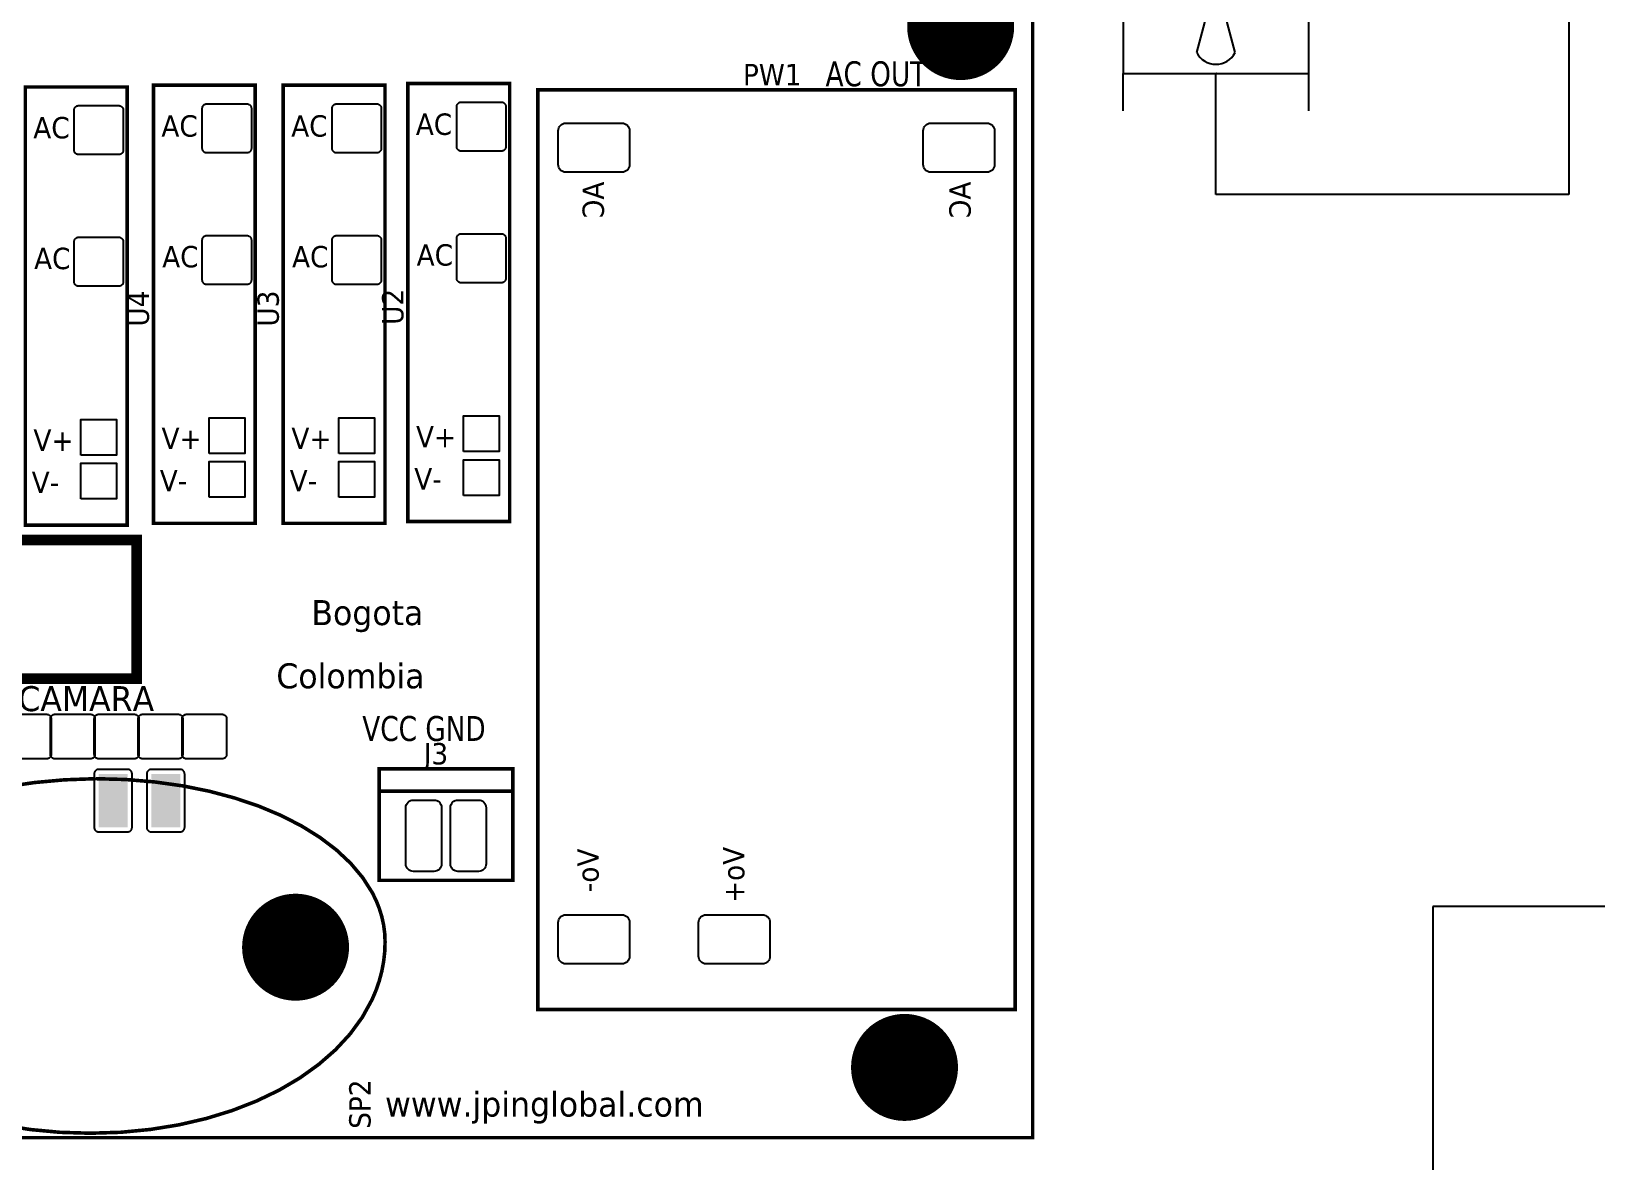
# Model space of a CAD drawing. Header units: millimetres. Extents: x 123.5 to 144.3, y 105.4 to 121.6.
# Drawn here: x 133.45 to 139.77, y 111.02 to 115.58 of the extents above; entities that cross this region are included whole.
import ezdxf
from ezdxf.enums import TextEntityAlignment as Align

# ---------------------------------------------------------------- set-up
doc = ezdxf.new("R2010")
doc.units = ezdxf.units.MM
for name, color, linetype in [('DESC', 250, 'Continuous'), ('MISC', 7, 'Continuous'), ('SYMS', 7, 'Continuous'), ('TAGS', 250, 'Continuous'), ('WIRES', 7, 'Continuous')]:
    doc.layers.add(name, color=color, linetype=linetype)
doc.styles.get("Standard").update_dxf_attribs({"font": 'tahoma.ttf'})
doc.styles.add('WD', font='romans.shx')

# ---------------------------------------------------------------- blocks, each defined once
blk = doc.blocks.new('RPAD')
blk.add_trace([(-0.5, -0.5), (-0.5, 0.5), (0.5, -0.5), (0.5, 0.5)])
blk = doc.blocks.new('EPAD')
at = {"const_width": 0.5}
blk.add_lwpolyline([(-0.25, 0, 1), (0.25, 0, 1)], format="xyb", close=True, dxfattribs=at)
blk = doc.blocks.new('DIELEC-AUT006')
for points, const_width in [([(145.7768, 111.1683), (155.7749, 111.1683), (155.7749, 115.8809), (145.7768, 115.8809), (145.7768, 111.1683)], 0.012), ([(145.7768, 111.1683), (155.7749, 111.1683), (155.7749, 115.8809), (145.7768, 115.8809), (145.7768, 111.1683)], 0.012), ([(145.7768, 111.1683), (155.7749, 111.1683), (155.7749, 115.8809), (145.7768, 115.8809), (145.7768, 111.1683)], 0.012), ([(153.6724, 113.2411), (154.0149, 113.2411), (154.0149, 114.715), (153.6724, 114.715), (153.6724, 113.2411)], 0.012), ([(153.6724, 113.2411), (154.0149, 113.2411), (154.0149, 114.715), (153.6724, 114.715), (153.6724, 113.2411)], 0.012), ([(153.6724, 113.2411), (154.0149, 113.2411), (154.0149, 114.715), (153.6724, 114.715), (153.6724, 113.2411)], 0.012), ([(152.385, 113.2293), (152.7275, 113.2293), (152.7275, 114.7032), (152.385, 114.7032), (152.385, 113.2293)], 0.012), ([(152.385, 113.2293), (152.7275, 113.2293), (152.7275, 114.7032), (152.385, 114.7032), (152.385, 113.2293)], 0.012), ([(152.385, 113.2293), (152.7275, 113.2293), (152.7275, 114.7032), (152.385, 114.7032), (152.385, 113.2293)], 0.012), ([(152.8161, 113.2352), (153.1586, 113.2352), (153.1586, 114.7091), (152.8161, 114.7091), (152.8161, 113.2352)], 0.012), ([(152.8161, 113.2352), (153.1586, 113.2352), (153.1586, 114.7091), (152.8161, 114.7091), (152.8161, 113.2352)], 0.012), ([(152.8161, 113.2352), (153.1586, 113.2352), (153.1586, 114.7091), (152.8161, 114.7091), (152.8161, 113.2352)], 0.012), ([(153.2531, 113.2352), (153.5956, 113.2352), (153.5956, 114.7091), (153.2531, 114.7091), (153.2531, 113.2352)], 0.012), ([(153.2531, 113.2352), (153.5956, 113.2352), (153.5956, 114.7091), (153.2531, 114.7091), (153.2531, 113.2352)], 0.012), ([(153.2531, 113.2352), (153.5956, 113.2352), (153.5956, 114.7091), (153.2531, 114.7091), (153.2531, 113.2352)], 0.012), ([(154.1095, 111.5994), (155.7158, 111.5994), (155.7158, 114.6939), (154.1095, 114.6939), (154.1095, 111.5994)], 0.012), ([(154.1095, 111.5994), (155.7158, 111.5994), (155.7158, 114.6939), (154.1095, 114.6939), (154.1095, 111.5994)], 0.012), ([(154.1095, 111.5994), (155.7158, 111.5994), (155.7158, 114.6939), (154.1095, 114.6939), (154.1095, 111.5994)], 0.012), ([(150.8703, 112.7128), (152.7601, 112.7128), (152.7601, 113.1793), (150.8703, 113.1793), (150.8703, 112.7128)], 0.036), ([(150.8703, 112.7128), (152.7601, 112.7128), (152.7601, 113.1793), (150.8703, 113.1793), (150.8703, 112.7128)], 0.036), ([(150.8703, 112.7128), (152.7601, 112.7128), (152.7601, 113.1793), (150.8703, 113.1793), (150.8703, 112.7128)], 0.036), ([(153.5756, 112.034), (154.0256, 112.034), (154.0256, 112.409), (153.5756, 112.409), (153.5756, 112.034)], 0.012), ([(153.5756, 112.034), (154.0256, 112.034), (154.0256, 112.409), (153.5756, 112.409), (153.5756, 112.034)], 0.012), ([(153.5756, 112.034), (154.0256, 112.034), (154.0256, 112.409), (153.5756, 112.409), (153.5756, 112.034)], 0.012), ([(152.6213, 112.376), (152.5165, 112.3721), (152.4153, 112.3629), (152.318, 112.3485)], 0.012), ([(152.3066, 111.2107), (152.4019, 111.1955), (152.5011, 111.1862), (152.6036, 111.1831), (152.7067, 111.1863), (152.8065, 111.1959), (152.9024, 111.2114), (152.9941, 111.2327), (153.081, 111.2594), (153.1628, 111.2913), (153.2389, 111.3279), (153.3089, 111.3691), (153.3724, 111.4146), (153.429, 111.464), (153.478, 111.517), (153.5192, 111.5734), (153.552, 111.6329), (153.5651, 111.6637), (153.576, 111.6951), (153.5845, 111.7272), (153.5907, 111.7599), (153.5945, 111.7931), (153.5957, 111.8268), (153.5945, 111.8555), (153.5908, 111.8838), (153.5847, 111.9117), (153.5763, 111.9391), (153.5657, 111.9659), (153.5528, 111.9922), (153.5205, 112.0429), (153.4801, 112.091), (153.4319, 112.1363), (153.3764, 112.1784), (153.3141, 112.2172), (153.2453, 112.2524), (153.1705, 112.2837), (153.0902, 112.3108), (153.0048, 112.3336), (152.9148, 112.3518), (152.8205, 112.365), (152.7226, 112.3732), (152.6213, 112.376)], 0.012), ([(152.6213, 112.376), (152.5165, 112.3721), (152.4153, 112.3629), (152.318, 112.3485)], 0.012), ([(152.3066, 111.2107), (152.4019, 111.1955), (152.5011, 111.1862), (152.6036, 111.1831), (152.7067, 111.1863), (152.8065, 111.1959), (152.9024, 111.2114), (152.9941, 111.2327), (153.081, 111.2594), (153.1628, 111.2913), (153.2389, 111.3279), (153.3089, 111.3691), (153.3724, 111.4146), (153.429, 111.464), (153.478, 111.517), (153.5192, 111.5734), (153.552, 111.6329), (153.5651, 111.6637), (153.576, 111.6951), (153.5845, 111.7272), (153.5907, 111.7599), (153.5945, 111.7931), (153.5957, 111.8268), (153.5945, 111.8555), (153.5908, 111.8838), (153.5847, 111.9117), (153.5763, 111.9391), (153.5657, 111.9659), (153.5528, 111.9922), (153.5205, 112.0429), (153.4801, 112.091), (153.4319, 112.1363), (153.3764, 112.1784), (153.3141, 112.2172), (153.2453, 112.2524), (153.1705, 112.2837), (153.0902, 112.3108), (153.0048, 112.3336), (152.9148, 112.3518), (152.8205, 112.365), (152.7226, 112.3732), (152.6213, 112.376)], 0.012), ([(152.6213, 112.376), (152.5165, 112.3721), (152.4153, 112.3629), (152.318, 112.3485)], 0.012), ([(152.3066, 111.2107), (152.4019, 111.1955), (152.5011, 111.1862), (152.6036, 111.1831), (152.7067, 111.1863), (152.8065, 111.1959), (152.9024, 111.2114), (152.9941, 111.2327), (153.081, 111.2594), (153.1628, 111.2913), (153.2389, 111.3279), (153.3089, 111.3691), (153.3724, 111.4146), (153.429, 111.464), (153.478, 111.517), (153.5192, 111.5734), (153.552, 111.6329), (153.5651, 111.6637), (153.576, 111.6951), (153.5845, 111.7272), (153.5907, 111.7599), (153.5945, 111.7931), (153.5957, 111.8268), (153.5945, 111.8555), (153.5908, 111.8838), (153.5847, 111.9117), (153.5763, 111.9391), (153.5657, 111.9659), (153.5528, 111.9922), (153.5205, 112.0429), (153.4801, 112.091), (153.4319, 112.1363), (153.3764, 112.1784), (153.3141, 112.2172), (153.2453, 112.2524), (153.1705, 112.2837), (153.0902, 112.3108), (153.0048, 112.3336), (152.9148, 112.3518), (152.8205, 112.365), (152.7226, 112.3732), (152.6213, 112.376)], 0.012), ([(153.5756, 112.334), (154.0256, 112.334)], 0.012), ([(153.5756, 112.334), (154.0256, 112.334)], 0.012), ([(153.5756, 112.334), (154.0256, 112.334)], 0.012)]:
    blk.add_lwpolyline(points, dxfattribs=dict(const_width=const_width))
for points in [[(152.5496, 114.4906), (152.5496, 114.6256), (152.5496, 114.6271), (152.5499, 114.6286), (152.5502, 114.6301), (152.5507, 114.6315), (152.5514, 114.6328), (152.5521, 114.634), (152.5529, 114.6352), (152.5539, 114.6362), (152.555, 114.6372), (152.5561, 114.638), (152.5574, 114.6388), (152.5587, 114.6394), (152.5601, 114.6399), (152.5615, 114.6403), (152.563, 114.6405), (152.5646, 114.6406), (152.6996, 114.6406), (152.7011, 114.6405), (152.7026, 114.6403), (152.7041, 114.6399), (152.7055, 114.6394), (152.7068, 114.6388), (152.708, 114.638), (152.7092, 114.6372), (152.7102, 114.6362), (152.7112, 114.6352), (152.7121, 114.634), (152.7128, 114.6328), (152.7134, 114.6315), (152.7139, 114.6301), (152.7143, 114.6286), (152.7145, 114.6271), (152.7146, 114.6256), (152.7146, 114.4906), (152.7145, 114.489), (152.7143, 114.4875), (152.7139, 114.486), (152.7134, 114.4847), (152.7128, 114.4833), (152.7121, 114.4821), (152.7112, 114.481), (152.7102, 114.4799), (152.7092, 114.4789), (152.708, 114.4781), (152.7068, 114.4773), (152.7055, 114.4767), (152.7041, 114.4762), (152.7026, 114.4759), (152.7011, 114.4756), (152.6996, 114.4756), (152.5646, 114.4756), (152.563, 114.4756), (152.5615, 114.4759), (152.5601, 114.4762), (152.5587, 114.4767), (152.5574, 114.4773), (152.5561, 114.4781), (152.555, 114.4789), (152.5539, 114.4799), (152.5529, 114.481), (152.5521, 114.4821), (152.5514, 114.4833), (152.5507, 114.4847), (152.5502, 114.486), (152.5499, 114.4875), (152.5496, 114.489), (152.5496, 114.4906)], [(152.9807, 114.4965), (152.9807, 114.6315), (152.9808, 114.633), (152.981, 114.6345), (152.9813, 114.636), (152.9818, 114.6374), (152.9825, 114.6387), (152.9832, 114.6399), (152.9841, 114.6411), (152.985, 114.6421), (152.9861, 114.6431), (152.9872, 114.6439), (152.9885, 114.6447), (152.9898, 114.6453), (152.9912, 114.6458), (152.9926, 114.6462), (152.9941, 114.6464), (152.9957, 114.6465), (153.1307, 114.6465), (153.1322, 114.6464), (153.1337, 114.6462), (153.1352, 114.6458), (153.1366, 114.6453), (153.1379, 114.6447), (153.1391, 114.6439), (153.1403, 114.6431), (153.1413, 114.6421), (153.1423, 114.6411), (153.1432, 114.6399), (153.1439, 114.6387), (153.1445, 114.6374), (153.145, 114.636), (153.1454, 114.6345), (153.1456, 114.633), (153.1457, 114.6315), (153.1457, 114.4965), (153.1456, 114.4949), (153.1454, 114.4934), (153.145, 114.492), (153.1445, 114.4906), (153.1439, 114.4893), (153.1432, 114.488), (153.1423, 114.4869), (153.1413, 114.4858), (153.1403, 114.4848), (153.1391, 114.484), (153.1379, 114.4832), (153.1366, 114.4826), (153.1352, 114.4821), (153.1337, 114.4818), (153.1322, 114.4815), (153.1307, 114.4815), (152.9957, 114.4815), (152.9941, 114.4815), (152.9926, 114.4818), (152.9912, 114.4821), (152.9898, 114.4826), (152.9885, 114.4832), (152.9872, 114.484), (152.9861, 114.4848), (152.985, 114.4858), (152.9841, 114.4869), (152.9832, 114.488), (152.9825, 114.4893), (152.9818, 114.4906), (152.9813, 114.492), (152.981, 114.4934), (152.9808, 114.4949), (152.9807, 114.4965)], [(153.4177, 114.4965), (153.4177, 114.6315), (153.4178, 114.633), (153.418, 114.6345), (153.4183, 114.636), (153.4188, 114.6374), (153.4195, 114.6387), (153.4202, 114.6399), (153.4211, 114.6411), (153.422, 114.6421), (153.4231, 114.6431), (153.4242, 114.6439), (153.4255, 114.6447), (153.4268, 114.6453), (153.4282, 114.6458), (153.4296, 114.6462), (153.4311, 114.6464), (153.4327, 114.6465), (153.5677, 114.6465), (153.5692, 114.6464), (153.5708, 114.6462), (153.5722, 114.6458), (153.5736, 114.6453), (153.5749, 114.6447), (153.5761, 114.6439), (153.5773, 114.6431), (153.5783, 114.6421), (153.5793, 114.6411), (153.5802, 114.6399), (153.5809, 114.6387), (153.5815, 114.6374), (153.582, 114.636), (153.5824, 114.6345), (153.5826, 114.633), (153.5827, 114.6315), (153.5827, 114.4965), (153.5826, 114.4949), (153.5824, 114.4934), (153.582, 114.492), (153.5815, 114.4906), (153.5809, 114.4893), (153.5802, 114.488), (153.5793, 114.4869), (153.5783, 114.4858), (153.5773, 114.4848), (153.5761, 114.484), (153.5749, 114.4832), (153.5736, 114.4826), (153.5722, 114.4821), (153.5708, 114.4818), (153.5692, 114.4815), (153.5677, 114.4815), (153.4327, 114.4815), (153.4311, 114.4815), (153.4296, 114.4818), (153.4282, 114.4821), (153.4268, 114.4826), (153.4255, 114.4832), (153.4242, 114.484), (153.4231, 114.4848), (153.422, 114.4858), (153.4211, 114.4869), (153.4202, 114.488), (153.4195, 114.4893), (153.4188, 114.4906), (153.4183, 114.492), (153.418, 114.4934), (153.4178, 114.4949), (153.4177, 114.4965)], [(153.837, 114.5024), (153.837, 114.6374), (153.8371, 114.6389), (153.8373, 114.6404), (153.8376, 114.6419), (153.8381, 114.6433), (153.8388, 114.6446), (153.8395, 114.6458), (153.8404, 114.647), (153.8413, 114.648), (153.8424, 114.649), (153.8435, 114.6499), (153.8448, 114.6506), (153.8461, 114.6512), (153.8475, 114.6517), (153.8489, 114.6521), (153.8504, 114.6523), (153.852, 114.6524), (153.987, 114.6524), (153.9885, 114.6523), (153.99, 114.6521), (153.9915, 114.6517), (153.9929, 114.6512), (153.9942, 114.6506), (153.9954, 114.6499), (153.9966, 114.649), (153.9976, 114.648), (153.9986, 114.647), (153.9995, 114.6458), (154.0002, 114.6446), (154.0008, 114.6433), (154.0013, 114.6419), (154.0017, 114.6404), (154.0019, 114.6389), (154.002, 114.6374), (154.002, 114.5024), (154.0019, 114.5008), (154.0017, 114.4993), (154.0013, 114.4979), (154.0008, 114.4965), (154.0002, 114.4952), (153.9995, 114.4939), (153.9986, 114.4928), (153.9976, 114.4917), (153.9966, 114.4908), (153.9954, 114.4899), (153.9942, 114.4892), (153.9929, 114.4885), (153.9915, 114.488), (153.99, 114.4877), (153.9885, 114.4875), (153.987, 114.4874), (153.852, 114.4874), (153.8504, 114.4875), (153.8489, 114.4877), (153.8475, 114.488), (153.8461, 114.4885), (153.8448, 114.4892), (153.8435, 114.4899), (153.8424, 114.4908), (153.8413, 114.4917), (153.8404, 114.4928), (153.8395, 114.4939), (153.8388, 114.4952), (153.8381, 114.4965), (153.8376, 114.4979), (153.8373, 114.4993), (153.8371, 114.5008), (153.837, 114.5024)], [(154.1785, 114.442), (154.1785, 114.556), (154.179, 114.5612), (154.1804, 114.566), (154.1828, 114.5704), (154.1858, 114.5741), (154.1896, 114.5772), (154.1939, 114.5795), (154.1988, 114.581), (154.204, 114.5815), (154.393, 114.5815), (154.3982, 114.581), (154.403, 114.5795), (154.4073, 114.5772), (154.4111, 114.5741), (154.4142, 114.5704), (154.4165, 114.566), (154.418, 114.5612), (154.4185, 114.556), (154.4185, 114.442), (154.418, 114.4368), (154.4165, 114.432), (154.4142, 114.4276), (154.4111, 114.4239), (154.4073, 114.4208), (154.403, 114.4185), (154.3982, 114.417), (154.393, 114.4165), (154.204, 114.4165), (154.1988, 114.417), (154.1939, 114.4185), (154.1896, 114.4208), (154.1858, 114.4239), (154.1828, 114.4276), (154.1804, 114.432), (154.179, 114.4368), (154.1785, 114.442)], [(155.4068, 114.442), (155.4068, 114.556), (155.4073, 114.5612), (155.4088, 114.566), (155.4111, 114.5704), (155.4142, 114.5741), (155.418, 114.5772), (155.4223, 114.5795), (155.4271, 114.581), (155.4323, 114.5815), (155.6213, 114.5815), (155.6265, 114.581), (155.6314, 114.5795), (155.6357, 114.5772), (155.6395, 114.5741), (155.6425, 114.5704), (155.6449, 114.566), (155.6463, 114.5612), (155.6468, 114.556), (155.6468, 114.442), (155.6463, 114.4368), (155.6449, 114.432), (155.6425, 114.4276), (155.6395, 114.4239), (155.6357, 114.4208), (155.6314, 114.4185), (155.6265, 114.417), (155.6213, 114.4165), (155.4323, 114.4165), (155.4271, 114.417), (155.4223, 114.4185), (155.418, 114.4208), (155.4142, 114.4239), (155.4111, 114.4276), (155.4088, 114.432), (155.4073, 114.4368), (155.4068, 114.442)], [(152.5496, 114.0477), (152.5496, 114.1827), (152.5496, 114.1842), (152.5499, 114.1857), (152.5502, 114.1872), (152.5507, 114.1886), (152.5514, 114.1899), (152.5521, 114.1911), (152.5529, 114.1923), (152.5539, 114.1933), (152.555, 114.1943), (152.5561, 114.1951), (152.5574, 114.1959), (152.5587, 114.1965), (152.5601, 114.197), (152.5615, 114.1974), (152.563, 114.1976), (152.5646, 114.1977), (152.6996, 114.1977), (152.7011, 114.1976), (152.7026, 114.1974), (152.7041, 114.197), (152.7055, 114.1965), (152.7068, 114.1959), (152.708, 114.1951), (152.7092, 114.1943), (152.7102, 114.1933), (152.7112, 114.1923), (152.7121, 114.1911), (152.7128, 114.1899), (152.7134, 114.1886), (152.7139, 114.1872), (152.7143, 114.1857), (152.7145, 114.1842), (152.7146, 114.1827), (152.7146, 114.0477), (152.7145, 114.0461), (152.7143, 114.0446), (152.7139, 114.0431), (152.7134, 114.0417), (152.7128, 114.0404), (152.7121, 114.0392), (152.7112, 114.038), (152.7102, 114.037), (152.7092, 114.036), (152.708, 114.0352), (152.7068, 114.0344), (152.7055, 114.0338), (152.7041, 114.0333), (152.7026, 114.0329), (152.7011, 114.0327), (152.6996, 114.0327), (152.5646, 114.0327), (152.563, 114.0327), (152.5615, 114.0329), (152.5601, 114.0333), (152.5587, 114.0338), (152.5574, 114.0344), (152.5561, 114.0352), (152.555, 114.036), (152.5539, 114.037), (152.5529, 114.038), (152.5521, 114.0392), (152.5514, 114.0404), (152.5507, 114.0417), (152.5502, 114.0431), (152.5499, 114.0446), (152.5496, 114.0461), (152.5496, 114.0477)], [(152.9807, 114.0536), (152.9807, 114.1886), (152.9808, 114.1901), (152.981, 114.1916), (152.9813, 114.1931), (152.9818, 114.1945), (152.9825, 114.1958), (152.9832, 114.197), (152.9841, 114.1982), (152.985, 114.1992), (152.9861, 114.2002), (152.9872, 114.201), (152.9885, 114.2018), (152.9898, 114.2024), (152.9912, 114.2029), (152.9926, 114.2033), (152.9941, 114.2035), (152.9957, 114.2036), (153.1307, 114.2036), (153.1322, 114.2035), (153.1337, 114.2033), (153.1352, 114.2029), (153.1366, 114.2024), (153.1379, 114.2018), (153.1391, 114.201), (153.1403, 114.2002), (153.1413, 114.1992), (153.1423, 114.1982), (153.1432, 114.197), (153.1439, 114.1958), (153.1445, 114.1945), (153.145, 114.1931), (153.1454, 114.1916), (153.1456, 114.1901), (153.1457, 114.1886), (153.1457, 114.0536), (153.1456, 114.052), (153.1454, 114.0505), (153.145, 114.049), (153.1445, 114.0477), (153.1439, 114.0463), (153.1432, 114.0451), (153.1423, 114.0439), (153.1413, 114.0429), (153.1403, 114.0419), (153.1391, 114.0411), (153.1379, 114.0403), (153.1366, 114.0397), (153.1352, 114.0392), (153.1337, 114.0389), (153.1322, 114.0386), (153.1307, 114.0386), (152.9957, 114.0386), (152.9941, 114.0386), (152.9926, 114.0389), (152.9912, 114.0392), (152.9898, 114.0397), (152.9885, 114.0403), (152.9872, 114.0411), (152.9861, 114.0419), (152.985, 114.0429), (152.9841, 114.0439), (152.9832, 114.0451), (152.9825, 114.0463), (152.9818, 114.0477), (152.9813, 114.049), (152.981, 114.0505), (152.9808, 114.052), (152.9807, 114.0536)], [(153.4177, 114.0536), (153.4177, 114.1886), (153.4178, 114.1901), (153.418, 114.1916), (153.4183, 114.1931), (153.4188, 114.1945), (153.4195, 114.1958), (153.4202, 114.197), (153.4211, 114.1982), (153.422, 114.1992), (153.4231, 114.2002), (153.4242, 114.201), (153.4255, 114.2018), (153.4268, 114.2024), (153.4282, 114.2029), (153.4296, 114.2033), (153.4311, 114.2035), (153.4327, 114.2036), (153.5677, 114.2036), (153.5692, 114.2035), (153.5708, 114.2033), (153.5722, 114.2029), (153.5736, 114.2024), (153.5749, 114.2018), (153.5761, 114.201), (153.5773, 114.2002), (153.5783, 114.1992), (153.5793, 114.1982), (153.5802, 114.197), (153.5809, 114.1958), (153.5815, 114.1945), (153.582, 114.1931), (153.5824, 114.1916), (153.5826, 114.1901), (153.5827, 114.1886), (153.5827, 114.0536), (153.5826, 114.052), (153.5824, 114.0505), (153.582, 114.049), (153.5815, 114.0477), (153.5809, 114.0463), (153.5802, 114.0451), (153.5793, 114.0439), (153.5783, 114.0429), (153.5773, 114.0419), (153.5761, 114.0411), (153.5749, 114.0403), (153.5736, 114.0397), (153.5722, 114.0392), (153.5708, 114.0389), (153.5692, 114.0386), (153.5677, 114.0386), (153.4327, 114.0386), (153.4311, 114.0386), (153.4296, 114.0389), (153.4282, 114.0392), (153.4268, 114.0397), (153.4255, 114.0403), (153.4242, 114.0411), (153.4231, 114.0419), (153.422, 114.0429), (153.4211, 114.0439), (153.4202, 114.0451), (153.4195, 114.0463), (153.4188, 114.0477), (153.4183, 114.049), (153.418, 114.0505), (153.4178, 114.052), (153.4177, 114.0536)], [(153.837, 114.0595), (153.837, 114.1945), (153.8371, 114.196), (153.8373, 114.1975), (153.8376, 114.199), (153.8381, 114.2004), (153.8388, 114.2017), (153.8395, 114.2029), (153.8404, 114.2041), (153.8413, 114.2051), (153.8424, 114.2061), (153.8435, 114.2069), (153.8448, 114.2077), (153.8461, 114.2083), (153.8475, 114.2088), (153.8489, 114.2092), (153.8504, 114.2094), (153.852, 114.2095), (153.987, 114.2095), (153.9885, 114.2094), (153.99, 114.2092), (153.9915, 114.2088), (153.9929, 114.2083), (153.9942, 114.2077), (153.9954, 114.2069), (153.9966, 114.2061), (153.9976, 114.2051), (153.9986, 114.2041), (153.9995, 114.2029), (154.0002, 114.2017), (154.0008, 114.2004), (154.0013, 114.199), (154.0017, 114.1975), (154.0019, 114.196), (154.002, 114.1945), (154.002, 114.0595), (154.0019, 114.0579), (154.0017, 114.0564), (154.0013, 114.0549), (154.0008, 114.0536), (154.0002, 114.0522), (153.9995, 114.051), (153.9986, 114.0499), (153.9976, 114.0488), (153.9966, 114.0478), (153.9954, 114.047), (153.9942, 114.0462), (153.9929, 114.0456), (153.9915, 114.0451), (153.99, 114.0448), (153.9885, 114.0445), (153.987, 114.0445), (153.852, 114.0445), (153.8504, 114.0445), (153.8489, 114.0448), (153.8475, 114.0451), (153.8461, 114.0456), (153.8448, 114.0462), (153.8435, 114.047), (153.8424, 114.0478), (153.8413, 114.0488), (153.8404, 114.0499), (153.8395, 114.051), (153.8388, 114.0522), (153.8381, 114.0536), (153.8376, 114.0549), (153.8373, 114.0564), (153.8371, 114.0579), (153.837, 114.0595)], [(152.5721, 113.4646), (152.5721, 113.5846), (152.6921, 113.5846), (152.6921, 113.4646), (152.5721, 113.4646)], [(153.0032, 113.4705), (153.0032, 113.5905), (153.1232, 113.5905), (153.1232, 113.4705), (153.0032, 113.4705)], [(153.4402, 113.4705), (153.4402, 113.5905), (153.5602, 113.5905), (153.5602, 113.4705), (153.4402, 113.4705)], [(153.8595, 113.4764), (153.8595, 113.5964), (153.9795, 113.5964), (153.9795, 113.4764), (153.8595, 113.4764)], [(152.5721, 113.317), (152.5721, 113.437), (152.6921, 113.437), (152.6921, 113.317), (152.5721, 113.317)], [(153.0032, 113.3229), (153.0032, 113.4429), (153.1232, 113.4429), (153.1232, 113.3229), (153.0032, 113.3229)], [(153.4402, 113.3229), (153.4402, 113.4429), (153.5602, 113.4429), (153.5602, 113.3229), (153.4402, 113.3229)], [(153.8595, 113.3288), (153.8595, 113.4488), (153.9795, 113.4488), (153.9795, 113.3288), (153.8595, 113.3288)], [(152.6045, 112.4427), (152.4845, 112.4427), (152.483, 112.4428), (152.4815, 112.443), (152.48, 112.4434), (152.4786, 112.4439), (152.4773, 112.4445), (152.4761, 112.4452), (152.4749, 112.4461), (152.4739, 112.447), (152.4729, 112.4481), (152.4721, 112.4493), (152.4713, 112.4505), (152.4707, 112.4518), (152.4702, 112.4532), (152.4698, 112.4546), (152.4696, 112.4562), (152.4695, 112.4577), (152.4695, 112.5777), (152.4696, 112.5793), (152.4698, 112.5808), (152.4702, 112.5822), (152.4707, 112.5836), (152.4713, 112.5849), (152.4721, 112.5862), (152.4729, 112.5873), (152.4739, 112.5884), (152.4749, 112.5893), (152.4761, 112.5902), (152.4773, 112.5909), (152.4786, 112.5916), (152.48, 112.592), (152.4815, 112.5924), (152.483, 112.5926), (152.4845, 112.5927), (152.6045, 112.5927), (152.6061, 112.5926), (152.6076, 112.5924), (152.6091, 112.592), (152.6104, 112.5916), (152.6118, 112.5909), (152.613, 112.5902), (152.6141, 112.5893), (152.6152, 112.5884), (152.6162, 112.5873), (152.617, 112.5862), (152.6178, 112.5849), (152.6184, 112.5836), (152.6189, 112.5822), (152.6192, 112.5808), (152.6195, 112.5793), (152.6195, 112.5777), (152.6195, 112.4577), (152.6195, 112.4562), (152.6192, 112.4546), (152.6189, 112.4532), (152.6184, 112.4518), (152.6178, 112.4505), (152.617, 112.4493), (152.6162, 112.4481), (152.6152, 112.447), (152.6141, 112.4461), (152.613, 112.4452), (152.6118, 112.4445), (152.6104, 112.4439), (152.6091, 112.4434), (152.6076, 112.443), (152.6061, 112.4428), (152.6045, 112.4427)], [(152.7522, 112.4427), (152.6322, 112.4427), (152.6306, 112.4428), (152.6291, 112.443), (152.6277, 112.4434), (152.6263, 112.4439), (152.625, 112.4445), (152.6237, 112.4452), (152.6226, 112.4461), (152.6215, 112.447), (152.6206, 112.4481), (152.6197, 112.4493), (152.619, 112.4505), (152.6183, 112.4518), (152.6178, 112.4532), (152.6175, 112.4546), (152.6173, 112.4562), (152.6172, 112.4577), (152.6172, 112.5777), (152.6173, 112.5793), (152.6175, 112.5808), (152.6178, 112.5822), (152.6183, 112.5836), (152.619, 112.5849), (152.6197, 112.5862), (152.6206, 112.5873), (152.6215, 112.5884), (152.6226, 112.5893), (152.6237, 112.5902), (152.625, 112.5909), (152.6263, 112.5916), (152.6277, 112.592), (152.6291, 112.5924), (152.6306, 112.5926), (152.6322, 112.5927), (152.7522, 112.5927), (152.7537, 112.5926), (152.7552, 112.5924), (152.7567, 112.592), (152.7581, 112.5916), (152.7594, 112.5909), (152.7606, 112.5902), (152.7618, 112.5893), (152.7628, 112.5884), (152.7638, 112.5873), (152.7647, 112.5862), (152.7654, 112.5849), (152.766, 112.5836), (152.7665, 112.5822), (152.7669, 112.5808), (152.7671, 112.5793), (152.7672, 112.5777), (152.7672, 112.4577), (152.7671, 112.4562), (152.7669, 112.4546), (152.7665, 112.4532), (152.766, 112.4518), (152.7654, 112.4505), (152.7647, 112.4493), (152.7638, 112.4481), (152.7628, 112.447), (152.7618, 112.4461), (152.7606, 112.4452), (152.7594, 112.4445), (152.7581, 112.4439), (152.7567, 112.4434), (152.7552, 112.443), (152.7537, 112.4428), (152.7522, 112.4427)], [(152.8998, 112.4427), (152.7798, 112.4427), (152.7783, 112.4428), (152.7767, 112.443), (152.7753, 112.4434), (152.7739, 112.4439), (152.7726, 112.4445), (152.7714, 112.4452), (152.7702, 112.4461), (152.7692, 112.447), (152.7682, 112.4481), (152.7673, 112.4493), (152.7666, 112.4505), (152.766, 112.4518), (152.7655, 112.4532), (152.7651, 112.4546), (152.7649, 112.4562), (152.7648, 112.4577), (152.7648, 112.5777), (152.7649, 112.5793), (152.7651, 112.5808), (152.7655, 112.5822), (152.766, 112.5836), (152.7666, 112.5849), (152.7673, 112.5862), (152.7682, 112.5873), (152.7692, 112.5884), (152.7702, 112.5893), (152.7714, 112.5902), (152.7726, 112.5909), (152.7739, 112.5916), (152.7753, 112.592), (152.7767, 112.5924), (152.7783, 112.5926), (152.7798, 112.5927), (152.8998, 112.5927), (152.9014, 112.5926), (152.9029, 112.5924), (152.9043, 112.592), (152.9057, 112.5916), (152.907, 112.5909), (152.9083, 112.5902), (152.9094, 112.5893), (152.9105, 112.5884), (152.9114, 112.5873), (152.9123, 112.5862), (152.913, 112.5849), (152.9137, 112.5836), (152.9142, 112.5822), (152.9145, 112.5808), (152.9147, 112.5793), (152.9148, 112.5777), (152.9148, 112.4577), (152.9147, 112.4562), (152.9145, 112.4546), (152.9142, 112.4532), (152.9137, 112.4518), (152.913, 112.4505), (152.9123, 112.4493), (152.9114, 112.4481), (152.9105, 112.447), (152.9094, 112.4461), (152.9083, 112.4452), (152.907, 112.4445), (152.9057, 112.4439), (152.9043, 112.4434), (152.9029, 112.443), (152.9014, 112.4428), (152.8998, 112.4427)], [(153.0475, 112.4427), (152.9275, 112.4427), (152.9259, 112.4428), (152.9244, 112.443), (152.9229, 112.4434), (152.9215, 112.4439), (152.9202, 112.4445), (152.919, 112.4452), (152.9178, 112.4461), (152.9168, 112.447), (152.9158, 112.4481), (152.915, 112.4493), (152.9142, 112.4505), (152.9136, 112.4518), (152.9131, 112.4532), (152.9128, 112.4546), (152.9125, 112.4562), (152.9125, 112.4577), (152.9125, 112.5777), (152.9125, 112.5793), (152.9128, 112.5808), (152.9131, 112.5822), (152.9136, 112.5836), (152.9142, 112.5849), (152.915, 112.5862), (152.9158, 112.5873), (152.9168, 112.5884), (152.9178, 112.5893), (152.919, 112.5902), (152.9202, 112.5909), (152.9215, 112.5916), (152.9229, 112.592), (152.9244, 112.5924), (152.9259, 112.5926), (152.9275, 112.5927), (153.0475, 112.5927), (153.049, 112.5926), (153.0505, 112.5924), (153.052, 112.592), (153.0534, 112.5916), (153.0547, 112.5909), (153.0559, 112.5902), (153.0571, 112.5893), (153.0581, 112.5884), (153.0591, 112.5873), (153.0599, 112.5862), (153.0607, 112.5849), (153.0613, 112.5836), (153.0618, 112.5822), (153.0622, 112.5808), (153.0624, 112.5793), (153.0625, 112.5777), (153.0625, 112.4577), (153.0624, 112.4562), (153.0622, 112.4546), (153.0618, 112.4532), (153.0613, 112.4518), (153.0607, 112.4505), (153.0599, 112.4493), (153.0591, 112.4481), (153.0581, 112.447), (153.0571, 112.4461), (153.0559, 112.4452), (153.0547, 112.4445), (153.0534, 112.4439), (153.052, 112.4434), (153.0505, 112.443), (153.049, 112.4428), (153.0475, 112.4427)], [(152.7293, 112.4072), (152.6318, 112.4072), (152.6302, 112.4071), (152.6287, 112.4069), (152.6273, 112.4065), (152.6259, 112.406), (152.6246, 112.4054), (152.6233, 112.4046), (152.6222, 112.4038), (152.6211, 112.4028), (152.6202, 112.4018), (152.6193, 112.4006), (152.6186, 112.3994), (152.6179, 112.3981), (152.6174, 112.3967), (152.6171, 112.3952), (152.6169, 112.3937), (152.6168, 112.3922), (152.6168, 112.2122), (152.6169, 112.2106), (152.6171, 112.2091), (152.6174, 112.2076), (152.6179, 112.2063), (152.6186, 112.2049), (152.6193, 112.2037), (152.6202, 112.2026), (152.6211, 112.2015), (152.6222, 112.2005), (152.6233, 112.1997), (152.6246, 112.1989), (152.6259, 112.1983), (152.6273, 112.1978), (152.6287, 112.1975), (152.6302, 112.1972), (152.6318, 112.1972), (152.7293, 112.1972), (152.7308, 112.1972), (152.7323, 112.1975), (152.7338, 112.1978), (152.7352, 112.1983), (152.7365, 112.1989), (152.7377, 112.1997), (152.7389, 112.2005), (152.7399, 112.2015), (152.7409, 112.2026), (152.7418, 112.2037), (152.7425, 112.2049), (152.7431, 112.2063), (152.7436, 112.2076), (152.744, 112.2091), (152.7442, 112.2106), (152.7443, 112.2122), (152.7443, 112.3922), (152.7442, 112.3937), (152.744, 112.3952), (152.7436, 112.3967), (152.7431, 112.3981), (152.7425, 112.3994), (152.7418, 112.4006), (152.7409, 112.4018), (152.7399, 112.4028), (152.7389, 112.4038), (152.7377, 112.4046), (152.7365, 112.4054), (152.7352, 112.406), (152.7338, 112.4065), (152.7323, 112.4069), (152.7308, 112.4071), (152.7293, 112.4072)], [(152.9063, 112.4072), (152.8088, 112.4072), (152.8072, 112.4071), (152.8057, 112.4069), (152.8043, 112.4065), (152.8029, 112.406), (152.8016, 112.4054), (152.8003, 112.4046), (152.7992, 112.4038), (152.7981, 112.4028), (152.7972, 112.4018), (152.7963, 112.4006), (152.7956, 112.3994), (152.7949, 112.3981), (152.7944, 112.3967), (152.7941, 112.3952), (152.7939, 112.3937), (152.7938, 112.3922), (152.7938, 112.2122), (152.7939, 112.2106), (152.7941, 112.2091), (152.7944, 112.2076), (152.7949, 112.2063), (152.7956, 112.2049), (152.7963, 112.2037), (152.7972, 112.2026), (152.7981, 112.2015), (152.7992, 112.2005), (152.8003, 112.1997), (152.8016, 112.1989), (152.8029, 112.1983), (152.8043, 112.1978), (152.8057, 112.1975), (152.8072, 112.1972), (152.8088, 112.1972), (152.9063, 112.1972), (152.9078, 112.1972), (152.9093, 112.1975), (152.9108, 112.1978), (152.9122, 112.1983), (152.9135, 112.1989), (152.9147, 112.1997), (152.9159, 112.2005), (152.9169, 112.2015), (152.9179, 112.2026), (152.9188, 112.2037), (152.9195, 112.2049), (152.9201, 112.2063), (152.9206, 112.2076), (152.921, 112.2091), (152.9212, 112.2106), (152.9213, 112.2122), (152.9213, 112.3922), (152.9212, 112.3937), (152.921, 112.3952), (152.9206, 112.3967), (152.9201, 112.3981), (152.9195, 112.3994), (152.9188, 112.4006), (152.9179, 112.4018), (152.9169, 112.4028), (152.9159, 112.4038), (152.9147, 112.4046), (152.9135, 112.4054), (152.9122, 112.406), (152.9108, 112.4065), (152.9093, 112.4069), (152.9078, 112.4071), (152.9063, 112.4072)], [(153.6911, 112.304), (153.7601, 112.304), (153.7654, 112.3035), (153.7702, 112.3021), (153.7745, 112.2998), (153.7783, 112.2967), (153.7814, 112.2929), (153.7837, 112.2886), (153.7851, 112.2838), (153.7856, 112.2785), (153.7856, 112.0895), (153.7851, 112.0843), (153.7837, 112.0795), (153.7814, 112.0752), (153.7783, 112.0714), (153.7745, 112.0683), (153.7702, 112.066), (153.7654, 112.0646), (153.7601, 112.064), (153.6911, 112.064), (153.6859, 112.0646), (153.6811, 112.066), (153.6768, 112.0683), (153.673, 112.0714), (153.6699, 112.0752), (153.6676, 112.0795), (153.6661, 112.0843), (153.6656, 112.0895), (153.6656, 112.2785), (153.6661, 112.2838), (153.6676, 112.2886), (153.6699, 112.2929), (153.673, 112.2967), (153.6768, 112.2998), (153.6811, 112.3021), (153.6859, 112.3035), (153.6911, 112.304)], [(153.8411, 112.304), (153.9101, 112.304), (153.9154, 112.3035), (153.9202, 112.3021), (153.9245, 112.2998), (153.9283, 112.2967), (153.9314, 112.2929), (153.9337, 112.2886), (153.9351, 112.2838), (153.9356, 112.2785), (153.9356, 112.0895), (153.9351, 112.0843), (153.9337, 112.0795), (153.9314, 112.0752), (153.9283, 112.0714), (153.9245, 112.0683), (153.9202, 112.066), (153.9154, 112.0646), (153.9101, 112.064), (153.8411, 112.064), (153.8359, 112.0646), (153.8311, 112.066), (153.8268, 112.0683), (153.823, 112.0714), (153.8199, 112.0752), (153.8176, 112.0795), (153.8161, 112.0843), (153.8156, 112.0895), (153.8156, 112.2785), (153.8161, 112.2838), (153.8176, 112.2886), (153.8199, 112.2929), (153.823, 112.2967), (153.8268, 112.2998), (153.8311, 112.3021), (153.8359, 112.3035), (153.8411, 112.304)], [(154.1785, 111.7786), (154.1785, 111.8926), (154.179, 111.8978), (154.1804, 111.9027), (154.1828, 111.907), (154.1858, 111.9108), (154.1896, 111.9138), (154.1939, 111.9162), (154.1988, 111.9176), (154.204, 111.9181), (154.393, 111.9181), (154.3982, 111.9176), (154.403, 111.9162), (154.4073, 111.9138), (154.4111, 111.9108), (154.4142, 111.907), (154.4165, 111.9027), (154.418, 111.8978), (154.4185, 111.8926), (154.4185, 111.7786), (154.418, 111.7734), (154.4165, 111.7686), (154.4142, 111.7643), (154.4111, 111.7605), (154.4073, 111.7574), (154.403, 111.7551), (154.3982, 111.7536), (154.393, 111.7531), (154.204, 111.7531), (154.1988, 111.7536), (154.1939, 111.7551), (154.1896, 111.7574), (154.1858, 111.7605), (154.1828, 111.7643), (154.1804, 111.7686), (154.179, 111.7734), (154.1785, 111.7786)], [(154.6509, 111.7786), (154.6509, 111.8926), (154.6514, 111.8978), (154.6529, 111.9027), (154.6552, 111.907), (154.6583, 111.9108), (154.662, 111.9138), (154.6664, 111.9162), (154.6712, 111.9176), (154.6764, 111.9181), (154.8654, 111.9181), (154.8706, 111.9176), (154.8755, 111.9162), (154.8798, 111.9138), (154.8835, 111.9108), (154.8866, 111.907), (154.8889, 111.9027), (154.8904, 111.8978), (154.8909, 111.8926), (154.8909, 111.7786), (154.8904, 111.7734), (154.8889, 111.7686), (154.8866, 111.7643), (154.8835, 111.7605), (154.8798, 111.7574), (154.8755, 111.7551), (154.8706, 111.7536), (154.8654, 111.7531), (154.6764, 111.7531), (154.6712, 111.7536), (154.6664, 111.7551), (154.662, 111.7574), (154.6583, 111.7605), (154.6552, 111.7643), (154.6529, 111.7686), (154.6514, 111.7734), (154.6509, 111.7786)]]:
    blk.add_lwpolyline(points, close=True)
blk.add_lwpolyline([(152.3369, 112.5927), (152.4569, 112.5927), (152.4585, 112.5926), (152.46, 112.5924), (152.4614, 112.592), (152.4628, 112.5916), (152.4641, 112.5909), (152.4654, 112.5902), (152.4665, 112.5893), (152.4676, 112.5884), (152.4685, 112.5873), (152.4694, 112.5862), (152.4701, 112.5849), (152.4707, 112.5836), (152.4712, 112.5822), (152.4716, 112.5808), (152.4718, 112.5793), (152.4719, 112.5777), (152.4719, 112.4577), (152.4718, 112.4562), (152.4716, 112.4546), (152.4712, 112.4532), (152.4707, 112.4518), (152.4701, 112.4505), (152.4694, 112.4493), (152.4685, 112.4481), (152.4676, 112.447), (152.4665, 112.4461), (152.4654, 112.4452), (152.4641, 112.4445), (152.4628, 112.4439), (152.4614, 112.4434), (152.46, 112.443), (152.4585, 112.4428), (152.4569, 112.4427), (152.4569, 112.4427), (152.3369, 112.4427)])
at = {"zscale": 1.5}
for name, p, xscale, yscale in [('EPAD', (155.5327, 114.9065), 0.36, 0.36), ('RPAD', (152.6805, 112.3022), 0.0975, 0.18), ('RPAD', (152.8575, 112.3022), 0.0975, 0.18), ('EPAD', (153.2945, 111.809), 0.36, 0.36), ('EPAD', (155.3438, 111.4045), 0.36, 0.36)]:
    blk.add_blockref(name, p, dxfattribs=dict(at, xscale=xscale, yscale=yscale))
for s, height, width, p in [('PW1', 0.072, 1.041667, (154.8001, 114.7089)), ('PW1', 0.072, 1.041667, (154.8001, 114.7089)), ('PW1', 0.072, 1.041667, (154.8001, 114.7089)), ('AC OUT', 0.084, 0.892857, (155.078, 114.7057)), ('AC OUT', 0.084, 0.892857, (155.078, 114.7057)), ('AC OUT', 0.084, 0.892857, (155.078, 114.7057)), ('AC', 0.072, 1.041667, (153.6992, 114.5421)), ('AC', 0.072, 1.041667, (153.6992, 114.5421)), ('AC', 0.072, 1.041667, (153.6992, 114.5421)), ('AC', 0.072, 1.041667, (152.4118, 114.5303)), ('AC', 0.072, 1.041667, (152.4118, 114.5303)), ('AC', 0.072, 1.041667, (152.4118, 114.5303)), ('AC', 0.072, 1.041667, (152.8429, 114.5362)), ('AC', 0.072, 1.041667, (152.8429, 114.5362)), ('AC', 0.072, 1.041667, (152.8429, 114.5362)), ('AC', 0.072, 1.041667, (153.2799, 114.5362)), ('AC', 0.072, 1.041667, (153.2799, 114.5362)), ('AC', 0.072, 1.041667, (153.2799, 114.5362)), ('AC', 0.072, 1.041667, (152.4146, 114.0904)), ('AC', 0.072, 1.041667, (152.4146, 114.0904)), ('AC', 0.072, 1.041667, (152.4146, 114.0904)), ('AC', 0.072, 1.041667, (152.8457, 114.0963)), ('AC', 0.072, 1.041667, (152.8457, 114.0963)), ('AC', 0.072, 1.041667, (152.8457, 114.0963)), ('AC', 0.072, 1.041667, (153.2827, 114.0963)), ('AC', 0.072, 1.041667, (153.2827, 114.0963)), ('AC', 0.072, 1.041667, (153.2827, 114.0963)), ('AC', 0.072, 1.041667, (153.702, 114.1022)), ('AC', 0.072, 1.041667, (153.702, 114.1022)), ('AC', 0.072, 1.041667, (153.702, 114.1022)), ('V+', 0.072, 1.041667, (153.6998, 113.4907)), ('V+', 0.072, 1.041667, (153.6998, 113.4907)), ('V+', 0.072, 1.041667, (153.6998, 113.4907)), ('V+', 0.072, 1.041667, (152.4124, 113.4789)), ('V+', 0.072, 1.041667, (152.4124, 113.4789)), ('V+', 0.072, 1.041667, (152.4124, 113.4789)), ('V+', 0.072, 1.041667, (152.8435, 113.4848)), ('V+', 0.072, 1.041667, (152.8435, 113.4848)), ('V+', 0.072, 1.041667, (152.8435, 113.4848)), ('V+', 0.072, 1.041667, (153.2805, 113.4848)), ('V+', 0.072, 1.041667, (153.2805, 113.4848)), ('V+', 0.072, 1.041667, (153.2805, 113.4848)), ('V-', 0.072, 1.041667, (152.4065, 113.3371)), ('V-', 0.072, 1.041667, (152.4065, 113.3371)), ('V-', 0.072, 1.041667, (152.4065, 113.3371)), ('V-', 0.072, 1.041667, (152.8376, 113.343)), ('V-', 0.072, 1.041667, (152.8376, 113.343)), ('V-', 0.072, 1.041667, (152.8376, 113.343)), ('V-', 0.072, 1.041667, (153.2746, 113.343)), ('V-', 0.072, 1.041667, (153.2746, 113.343)), ('V-', 0.072, 1.041667, (153.2746, 113.343)), ('V-', 0.072, 1.041667, (153.6939, 113.3489)), ('V-', 0.072, 1.041667, (153.6939, 113.3489)), ('V-', 0.072, 1.041667, (153.6939, 113.3489)), ('Bogota', 0.084, 1.071429, (153.3477, 112.8927)), ('Bogota', 0.084, 1.071429, (153.3477, 112.8927)), ('Bogota', 0.084, 1.071429, (153.3477, 112.8927)), ('Colombia', 0.084, 1.071429, (153.2296, 112.6801)), ('Colombia', 0.084, 1.071429, (153.2296, 112.6801)), ('Colombia', 0.084, 1.071429, (153.2296, 112.6801)), ('P. PRECAMARA', 0.084, 1.071429, (152.0249, 112.6033)), ('P. PRECAMARA', 0.084, 1.071429, (152.0249, 112.6033)), ('P. PRECAMARA', 0.084, 1.071429, (152.0249, 112.6033)), ('VCC GND', 0.084, 0.892857, (153.5189, 112.5029)), ('VCC GND', 0.084, 0.892857, (153.5189, 112.5029)), ('VCC GND', 0.084, 0.892857, (153.5189, 112.5029)), ('J3', 0.072, 1.041667, (153.7256, 112.424)), ('J3', 0.072, 1.041667, (153.7256, 112.424)), ('J3', 0.072, 1.041667, (153.7256, 112.424)), ('www.jpinglobal.com', 0.084, 1.071429, (153.5957, 111.2392)), ('www.jpinglobal.com', 0.084, 1.071429, (153.5957, 111.2392)), ('www.jpinglobal.com', 0.084, 1.071429, (153.5957, 111.2392))]:
    blk.add_text(s, height=height, dxfattribs=dict(width=width)).set_placement(p)
at = {"text_generation_flag": 2, "width": 1.041667}
for s, p in [('AC', (154.3322, 114.3849)), ('AC', (154.3322, 114.3849)), ('AC', (154.3322, 114.3849)), ('AC', (155.5665, 114.3849)), ('AC', (155.5665, 114.3849)), ('AC', (155.5665, 114.3849)), ('Vo-', (154.3145, 112.1408)), ('Vo-', (154.3145, 112.1408)), ('Vo-', (154.3145, 112.1408)), ('Vo+', (154.8047, 112.1467)), ('Vo+', (154.8047, 112.1467)), ('Vo+', (154.8047, 112.1467))]:
    blk.add_text(s, height=0.072, rotation=90, dxfattribs=at).set_placement(p)
at = {"width": 1.041667}
for s, p in [('U4', (152.8011, 113.8972)), ('U4', (152.8011, 113.8972)), ('U4', (152.8011, 113.8972)), ('U3', (153.2381, 113.8972)), ('U3', (153.2381, 113.8972)), ('U3', (153.2381, 113.8972)), ('U2', (153.6574, 113.9031)), ('U2', (153.6574, 113.9031)), ('U2', (153.6574, 113.9031)), ('SP2', (153.5469, 111.198)), ('SP2', (153.5469, 111.198)), ('SP2', (153.5469, 111.198))]:
    blk.add_text(s, height=0.072, rotation=90, dxfattribs=at).set_placement(p)
blk = doc.blocks.new('HM1_AXIAL_FLOW_FAN1')
for p, q in [((-0.5, 0.5), (-0.5, 0.7)), ((0.5, 0.5), (0.5, 0.7)), ((-0.5, 0.5), (0.5, 0.5)), ((-0.5, 0.5), (-0.5, -0.5)), ((0.5, -0.5), (0.5, 0.5)), ((-0.1035, -0.3864), (0.1035, 0.3864)), ((0.1035, -0.3864), (-0.1035, 0.3864)), ((0, 0), (0.75, 0)), ((-0.5, -0.5), (0.5, -0.5)), ((-0.5, -0.7), (-0.5, -0.5)), ((0.5, -0.7), (0.5, -0.5))]:
    blk.add_line(p, q)
for centre, start, end in [((0, 0.3333), 27.1247, 152.8753), ((0, -0.3333), 207.1247, 332.8753)]:
    blk.add_arc(centre, 0.1163, start, end)
at = {"style": 'WD'}
for tag, height, p in [('INST', 0.125, (-0.6584, 0.9141)), ('LOC', 0.125, (-0.6599, 0.7377)), ('TAG1', 0.125, (-0.6584, 0.5443)), ('TERM01', 0.0625, (-0.5105, 0.0158))]:
    blk.add_attdef(tag, text='', height=height, dxfattribs=at).set_placement(p, align=Align.RIGHT)
for tag, p, height in [('TERM04', (0.0085, 0.5105), 0.0625), ('X2TERM04', (0, 0.5), 0.005), ('X4TERM01', (-0.5, 0), 0.01), ('X1TERM03', (0.5, 0), 0.005), ('TERM03', (0.5108, 0.0122), 0.0625), ('RATING1', (0.5488, -0.2366), 0.125), ('DESC1', (0.5488, -0.4531), 0.125), ('X8TERM02', (0, -0.5), 0.005), ('TERM02', (0.0022, -0.5726), 0.0625), ('DESC2', (0.5488, -0.6371), 0.125), ('DESC3', (0.5488, -0.827), 0.125), ('WDTAGALT', (0.5689, -1.0055), 0.125)]:
    blk.add_attdef(tag, p, '', height=height, dxfattribs=at)
blk.add_attdef('XREF', text='', height=0.0625, rotation=0.0625, dxfattribs=at).set_placement((0.7262, 0.5576), align=Align.TOP_CENTER)
at = {"style": 'WD', "flags": 1}
for tag, p in [('FAMILY', (-0.5868, -0.2776)), ('CAT', (-0.5868, -0.3218)), ('MFG', (-0.5851, -0.3534)), ('WDTYPE', (-0.572, -0.4187)), ('ASSYCODE', (-0.557, -0.3825))]:
    blk.add_attdef(tag, text='', height=0.01, dxfattribs=at).set_placement(p, align=Align.CENTER)

msp = doc.modelspace()

# ---------------------------------------------------------------- linework, layer by layer
at = {"layer": 'WIRES'}
for p, q in [((139.6646, 118.2457), (139.6646, 115.1994)), ((138.2391, 114.9198), (138.2391, 115.4076)), ((139.6646, 115.1994), (139.6646, 114.9198)), ((139.6646, 114.9198), (138.2391, 114.9198)), ((140.5438, 112.0452), (139.1149, 112.0452)), ((139.1149, 112.0452), (139.1149, 110.3904))]:
    msp.add_line(p, q, dxfattribs=at)

# ---------------------------------------------------------------- block references
at = {"layer": 'DESC', "xscale": 1.2, "yscale": 1.2, "zscale": 1.2}
msp.add_blockref('DIELEC-AUT006', (-49.4312, -22.2901), dxfattribs=at)
at = {"layer": 'SYMS'}
ref = msp.add_blockref('HM1_AXIAL_FLOW_FAN1', (138.2391, 115.7826), dxfattribs=dict(at, xscale=0.75, yscale=0.75, zscale=0.75))
ref.add_attrib('TAG1', 'F1', dxfattribs={"layer": 'TAGS', "height": 0.09375, "style": 'WD'}).set_placement((137.7453, 116.1908), align=Align.RIGHT)
ref.add_attrib('X4TERM01', '8', (137.8641, 115.7826), dxfattribs={"layer": 'MISC', "height": 0.0075, "style": 'WD'})
ref.add_attrib('X1TERM03', '10', (138.6141, 115.7826), dxfattribs={"layer": 'MISC', "height": 0.00375, "style": 'WD'})
ref.add_attrib('X8TERM02', '9', (138.2391, 115.4076), dxfattribs={"layer": 'MISC', "height": 0.00375, "style": 'WD'})

doc.saveas('drawing.dxf')
